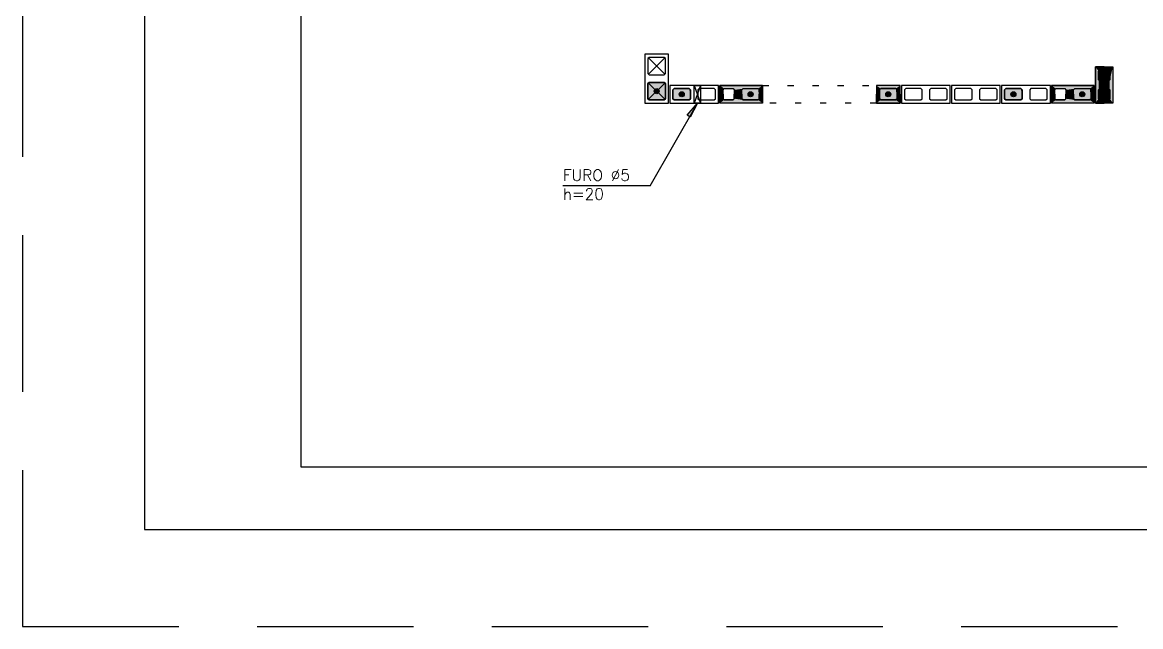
# Model space of a CAD drawing. Extents: x -1 to 122, y -1 to 61.
# Drawn here: x -1.06 to 16.8, y -1.45 to 8.2 of the extents above; entities that cross this region are included whole.
import ezdxf

# ---------------------------------------------------------------- set-up
doc = ezdxf.new("R2010")
doc.units = 0
doc.header["$MEASUREMENT"] = 0
for name, pattern in [('ESTILO_TQS_0001', [0.45, 0.3, -0.15]), ('ESTILO_TQS_0002', [0.4, 0.1, -0.3]), ('HIDDEN', [0.375, 0.25, -0.125])]:
    doc.linetypes.add(name, pattern=pattern)
doc.layers.get('0').update_dxf_attribs({"linetype": 'CONTINUOUS'})
doc.layers.get('Defpoints').update_dxf_attribs({"linetype": 'CONTINUOUS'})
for name, color, linetype in [('ARQ_FOLHA', 7, 'CONTINUOUS'), ('PENA_01', 1, 'CONTINUOUS'), ('PENA_02', 2, 'CONTINUOUS'), ('PENA_03', 3, 'CONTINUOUS'), ('PENA_11', 252, 'CONTINUOUS'), ('PENA_21', 100, 'CONTINUOUS'), ('PENA_23', 50, 'CONTINUOUS'), ('PENA_27', 21, 'CONTINUOUS')]:
    doc.layers.add(name, color=color, linetype=linetype)
doc.styles.get("Standard").update_dxf_attribs({"font": 'ROMANS.SHX'})

# ---------------------------------------------------------------- blocks, each defined once
blk = doc.blocks.new('FOLHA A1+1 - 1102 X 594')
at = {"layer": 'ARQ_FOLHA', "color": 1}
for points in [[(-1189, 0), (0, 0), (0, 594), (-1189, 594)], [(-1164, 10), (-10, 10), (-10, 584), (-1164, 584)]]:
    blk.add_lwpolyline(points, close=True, dxfattribs=at)
at = {"layer": 'Defpoints', "color": 8, "linetype": 'HIDDEN', "ltscale": 100}
blk.add_lwpolyline([(-1208.5, 609.5), (-1208.5, -15.5), (19.5, -15.5), (19.5, 609.5)], close=True, dxfattribs=at)

msp = doc.modelspace()

# ---------------------------------------------------------------- linework, layer by layer
at = {"layer": 'PENA_01', "linetype": 'Continuous'}
for p, q in [((9.202, 7.631), (8.942, 7.371)), ((9.202, 7.371), (8.942, 7.631)), ((9.202, 6.971), (8.942, 7.231)), ((9.202, 7.231), (8.942, 6.971))]:
    msp.add_line(p, q, dxfattribs=at)
at = {"layer": 'PENA_01', "linetype": 'ESTILO_TQS_0001'}
for points in [[(16.152, 7.261), (16.132, 7.281), (16.132, 7.421), (16.152, 7.441), (16.292, 7.441), (16.312, 7.421), (16.312, 7.281), (16.292, 7.261), (16.152, 7.261)], [(16.152, 6.961), (16.132, 6.981), (16.132, 7.121), (16.152, 7.141), (16.292, 7.141), (16.312, 7.121), (16.312, 6.981), (16.292, 6.961), (16.152, 6.961)]]:
    msp.add_lwpolyline(points, dxfattribs=at)
at = {"layer": 'PENA_01', "linetype": 'Continuous'}
for points in [[(9.612, 7.121), (9.592, 7.141), (9.352, 7.141), (9.332, 7.121), (9.332, 6.981), (9.352, 6.961), (9.592, 6.961), (9.612, 6.981), (9.612, 7.121)], [(10.012, 7.121), (9.992, 7.141), (9.752, 7.141), (9.732, 7.121), (9.732, 6.981), (9.752, 6.961), (9.992, 6.961), (10.012, 6.981), (10.012, 7.121)], [(10.152, 7.141), (10.292, 7.141), (10.312, 7.121), (10.312, 6.981), (10.292, 6.961), (10.152, 6.961), (10.132, 6.981), (10.132, 7.121), (10.152, 7.141)], [(10.452, 7.141), (10.692, 7.141), (10.712, 7.121), (10.712, 6.981), (10.692, 6.961), (10.452, 6.961), (10.432, 6.981), (10.432, 7.121), (10.452, 7.141)], [(12.652, 6.961), (12.892, 6.961), (12.912, 6.981), (12.912, 7.121), (12.892, 7.141), (12.652, 7.141), (12.632, 7.121), (12.632, 6.981), (12.652, 6.961)], [(13.312, 7.121), (13.292, 7.141), (13.052, 7.141), (13.032, 7.121), (13.032, 6.981), (13.052, 6.961), (13.292, 6.961), (13.312, 6.981), (13.312, 7.121)], [(13.712, 7.121), (13.692, 7.141), (13.452, 7.141), (13.432, 7.121), (13.432, 6.981), (13.452, 6.961), (13.692, 6.961), (13.712, 6.981), (13.712, 7.121)], [(14.112, 7.121), (14.092, 7.141), (13.852, 7.141), (13.832, 7.121), (13.832, 6.981), (13.852, 6.961), (14.092, 6.961), (14.112, 6.981), (14.112, 7.121)], [(14.512, 7.121), (14.492, 7.141), (14.252, 7.141), (14.232, 7.121), (14.232, 6.981), (14.252, 6.961), (14.492, 6.961), (14.512, 6.981), (14.512, 7.121)], [(14.912, 7.121), (14.892, 7.141), (14.652, 7.141), (14.632, 7.121), (14.632, 6.981), (14.652, 6.961), (14.892, 6.961), (14.912, 6.981), (14.912, 7.121)], [(15.312, 7.121), (15.292, 7.141), (15.052, 7.141), (15.032, 7.121), (15.032, 6.981), (15.052, 6.961), (15.292, 6.961), (15.312, 6.981), (15.312, 7.121)], [(15.452, 7.141), (15.592, 7.141), (15.612, 7.121), (15.612, 6.981), (15.592, 6.961), (15.452, 6.961), (15.432, 6.981), (15.432, 7.121), (15.452, 7.141)], [(15.752, 7.141), (15.992, 7.141), (16.012, 7.121), (16.012, 6.981), (15.992, 6.961), (15.752, 6.961), (15.732, 6.981), (15.732, 7.121), (15.752, 7.141)]]:
    msp.add_lwpolyline(points, dxfattribs=at)
at = {"layer": 'PENA_02', "linetype": 'Continuous'}
for points in [[(8.882, 7.691), (8.882, 6.911), (9.262, 6.911), (9.262, 7.691), (8.882, 7.691)], [(16.082, 6.911), (16.082, 7.491), (16.362, 7.491), (16.362, 6.911), (16.082, 6.911)], [(10.062, 7.191), (9.282, 7.191), (9.282, 6.911), (10.062, 6.911), (10.062, 7.191)], [(10.082, 7.191), (10.762, 7.191), (10.762, 6.911), (10.082, 6.911), (10.082, 7.191)], [(12.582, 6.911), (12.962, 6.911), (12.962, 7.191), (12.582, 7.191), (12.582, 6.911)], [(13.762, 7.191), (12.982, 7.191), (12.982, 6.911), (13.762, 6.911), (13.762, 7.191)], [(14.562, 7.191), (13.782, 7.191), (13.782, 6.911), (14.562, 6.911), (14.562, 7.191)], [(15.362, 7.191), (14.582, 7.191), (14.582, 6.911), (15.362, 6.911), (15.362, 7.191)], [(15.382, 7.191), (16.062, 7.191), (16.062, 6.911), (15.382, 6.911), (15.382, 7.191)]]:
    msp.add_lwpolyline(points, dxfattribs=at)
at = {"layer": 'PENA_02', "linetype": 'ESTILO_TQS_0001'}
for points in [[(8.952, 7.641), (8.932, 7.621), (8.932, 7.381), (8.952, 7.361), (9.192, 7.361), (9.212, 7.381), (9.212, 7.621), (9.192, 7.641), (8.952, 7.641)], [(8.952, 7.241), (8.932, 7.221), (8.932, 6.981), (8.952, 6.961), (9.192, 6.961), (9.212, 6.981), (9.212, 7.221), (9.192, 7.241), (8.952, 7.241)]]:
    msp.add_lwpolyline(points, dxfattribs=at)
at = {"layer": 'PENA_03', "linetype": 'Continuous'}
for p, q in [((9.671, 7.192), (9.771, 6.912)), ((9.771, 7.192), (9.671, 6.912)), ((9.672, 7.192), (9.772, 6.912)), ((9.772, 7.192), (9.672, 6.912)), ((8.968, 5.589), (9.722, 6.911)), ((8.968, 5.589), (7.573, 5.589))]:
    msp.add_line(p, q, dxfattribs=at)
for points in [[(16.292, 7.441), (16.312, 7.421), (16.312, 7.281), (16.292, 7.261), (16.152, 7.261), (16.132, 7.281), (16.132, 7.421), (16.152, 7.441), (16.292, 7.441)], [(9.192, 7.241), (9.212, 7.221), (9.212, 6.981), (9.192, 6.961), (8.952, 6.961), (8.932, 6.981), (8.932, 7.221), (8.952, 7.241), (9.192, 7.241)], [(9.672, 7.192), (9.772, 7.192), (9.772, 6.912), (9.672, 6.912), (9.672, 7.192)], [(9.612, 6.981), (9.592, 6.961), (9.352, 6.961), (9.332, 6.981), (9.332, 7.121), (9.352, 7.141), (9.592, 7.141), (9.612, 7.121), (9.612, 6.981)], [(10.712, 6.981), (10.692, 6.961), (10.452, 6.961), (10.432, 6.981), (10.432, 7.121), (10.452, 7.141), (10.692, 7.141), (10.712, 7.121), (10.712, 6.981)], [(12.912, 6.981), (12.892, 6.961), (12.652, 6.961), (12.632, 6.981), (12.632, 7.121), (12.652, 7.141), (12.892, 7.141), (12.912, 7.121), (12.912, 6.981)], [(14.912, 6.981), (14.892, 6.961), (14.652, 6.961), (14.632, 6.981), (14.632, 7.121), (14.652, 7.141), (14.892, 7.141), (14.912, 7.121), (14.912, 6.981)], [(16.012, 6.981), (15.992, 6.961), (15.752, 6.961), (15.732, 6.981), (15.732, 7.121), (15.752, 7.141), (15.992, 7.141), (16.012, 7.121), (16.012, 6.981)], [(16.292, 7.141), (16.312, 7.121), (16.312, 6.981), (16.292, 6.961), (16.152, 6.961), (16.132, 6.981), (16.132, 7.121), (16.152, 7.141), (16.292, 7.141)], [(9.722, 6.911), (9.607, 6.687), (9.558, 6.72), (9.722, 6.911)]]:
    msp.add_lwpolyline(points, dxfattribs=at)
at = {"layer": 'PENA_03', "linetype": 'ESTILO_TQS_0002'}
msp.add_lwpolyline([(10.762, 7.191), (12.582, 7.191), (12.582, 6.911), (10.762, 6.911), (10.762, 7.191)], dxfattribs=at)
at = {"layer": 'PENA_03', "linetype": 'Continuous'}
for centre in [(16.222, 7.351), (9.072, 7.101), (9.472, 7.051), (10.572, 7.051), (12.772, 7.051), (14.772, 7.051), (15.872, 7.051), (16.222, 7.051)]:
    msp.add_circle(centre, 0.04, dxfattribs=at)
for points in [[(16.262, 7.351), (16.202, 7.386), (16.184, 7.365)], [(16.262, 7.351), (16.184, 7.365), (16.184, 7.337)], [(16.262, 7.351), (16.184, 7.337), (16.202, 7.317)], [(16.262, 7.351), (16.229, 7.391), (16.202, 7.386)], [(16.262, 7.351), (16.202, 7.317), (16.229, 7.312)], [(16.262, 7.351), (16.252, 7.377), (16.229, 7.391)], [(16.262, 7.351), (16.229, 7.312), (16.252, 7.325)], [(16.262, 7.351), (16.252, 7.325), (16.262, 7.351)], [(9.112, 7.101), (9.052, 7.136), (9.034, 7.115)], [(9.112, 7.101), (9.034, 7.115), (9.034, 7.087)], [(9.112, 7.101), (9.034, 7.087), (9.052, 7.067)], [(9.112, 7.101), (9.079, 7.141), (9.052, 7.136)], [(9.112, 7.101), (9.052, 7.067), (9.079, 7.062)], [(9.112, 7.101), (9.102, 7.127), (9.079, 7.141)], [(9.112, 7.101), (9.079, 7.062), (9.102, 7.075)], [(9.112, 7.101), (9.102, 7.075), (9.112, 7.101)], [(9.512, 7.051), (9.452, 7.086), (9.434, 7.065)], [(9.512, 7.051), (9.434, 7.065), (9.434, 7.037)], [(9.512, 7.051), (9.434, 7.037), (9.452, 7.017)], [(9.512, 7.051), (9.479, 7.091), (9.452, 7.086)], [(9.512, 7.051), (9.452, 7.017), (9.479, 7.012)], [(9.512, 7.051), (9.502, 7.077), (9.479, 7.091)], [(9.512, 7.051), (9.479, 7.012), (9.502, 7.025)], [(9.512, 7.051), (9.502, 7.025), (9.512, 7.051)], [(10.612, 7.051), (10.552, 7.086), (10.534, 7.065)], [(10.612, 7.051), (10.534, 7.065), (10.534, 7.037)], [(10.612, 7.051), (10.534, 7.037), (10.552, 7.017)], [(10.612, 7.051), (10.579, 7.091), (10.552, 7.086)], [(10.612, 7.051), (10.552, 7.017), (10.579, 7.012)], [(10.612, 7.051), (10.602, 7.077), (10.579, 7.091)], [(10.612, 7.051), (10.579, 7.012), (10.602, 7.025)], [(10.612, 7.051), (10.602, 7.025), (10.612, 7.051)], [(12.812, 7.051), (12.752, 7.086), (12.734, 7.065)], [(12.812, 7.051), (12.734, 7.065), (12.734, 7.037)], [(12.812, 7.051), (12.734, 7.037), (12.752, 7.017)], [(12.812, 7.051), (12.779, 7.091), (12.752, 7.086)], [(12.812, 7.051), (12.752, 7.017), (12.779, 7.012)], [(12.812, 7.051), (12.802, 7.077), (12.779, 7.091)], [(12.812, 7.051), (12.779, 7.012), (12.802, 7.025)], [(12.812, 7.051), (12.802, 7.025), (12.812, 7.051)], [(14.812, 7.051), (14.752, 7.086), (14.734, 7.065)], [(14.812, 7.051), (14.734, 7.065), (14.734, 7.037)], [(14.812, 7.051), (14.734, 7.037), (14.752, 7.017)], [(14.812, 7.051), (14.779, 7.091), (14.752, 7.086)], [(14.812, 7.051), (14.752, 7.017), (14.779, 7.012)], [(14.812, 7.051), (14.802, 7.077), (14.779, 7.091)], [(14.812, 7.051), (14.779, 7.012), (14.802, 7.025)], [(14.812, 7.051), (14.802, 7.025), (14.812, 7.051)], [(15.912, 7.051), (15.852, 7.086), (15.834, 7.065)], [(15.912, 7.051), (15.834, 7.065), (15.834, 7.037)], [(15.912, 7.051), (15.834, 7.037), (15.852, 7.017)], [(15.912, 7.051), (15.879, 7.091), (15.852, 7.086)], [(15.912, 7.051), (15.852, 7.017), (15.879, 7.012)], [(15.912, 7.051), (15.902, 7.077), (15.879, 7.091)], [(15.912, 7.051), (15.879, 7.012), (15.902, 7.025)], [(15.912, 7.051), (15.902, 7.025), (15.912, 7.051)], [(16.262, 7.051), (16.202, 7.086), (16.184, 7.065)], [(16.262, 7.051), (16.184, 7.065), (16.184, 7.037)], [(16.262, 7.051), (16.184, 7.037), (16.202, 7.017)], [(16.262, 7.051), (16.229, 7.091), (16.202, 7.086)], [(16.262, 7.051), (16.202, 7.017), (16.229, 7.012)], [(16.262, 7.051), (16.252, 7.077), (16.229, 7.091)], [(16.262, 7.051), (16.229, 7.012), (16.252, 7.025)], [(16.262, 7.051), (16.252, 7.025), (16.262, 7.051)], [(9.722, 6.911), (9.607, 6.687), (9.558, 6.72)], [(9.722, 6.911), (9.558, 6.72), (9.722, 6.911)]]:
    msp.add_solid(points, dxfattribs=at)
at = {"layer": 'PENA_11', "linetype": 'Continuous'}
for points in [[(16.292, 7.441), (16.152, 7.261), (16.132, 7.281)], [(16.292, 7.441), (16.132, 7.281), (16.132, 7.421)], [(16.292, 7.441), (16.132, 7.421), (16.152, 7.441)], [(16.292, 7.441), (16.292, 7.261), (16.152, 7.261)], [(16.292, 7.441), (16.152, 7.441), (16.292, 7.441)], [(16.292, 7.441), (16.312, 7.421), (16.312, 7.281)], [(16.292, 7.441), (16.312, 7.281), (16.292, 7.261)], [(9.192, 7.241), (8.952, 6.961), (8.932, 6.981)], [(9.192, 7.241), (8.932, 6.981), (8.932, 7.221)], [(9.192, 7.241), (8.932, 7.221), (8.952, 7.241)], [(9.192, 7.241), (9.192, 6.961), (8.952, 6.961)], [(9.192, 7.241), (8.952, 7.241), (9.192, 7.241)], [(9.192, 7.241), (9.212, 7.221), (9.212, 6.981)], [(9.192, 7.241), (9.212, 6.981), (9.192, 6.961)], [(9.612, 6.981), (9.332, 7.121), (9.352, 7.141)], [(9.612, 6.981), (9.332, 6.981), (9.332, 7.121)], [(9.612, 6.981), (9.352, 6.961), (9.332, 6.981)], [(9.612, 6.981), (9.352, 7.141), (9.592, 7.141)], [(9.612, 6.981), (9.592, 6.961), (9.352, 6.961)], [(9.612, 6.981), (9.592, 7.141), (9.612, 7.121)], [(9.612, 6.981), (9.612, 7.121), (9.612, 6.981)], [(10.712, 6.981), (10.432, 7.121), (10.452, 7.141)], [(10.712, 6.981), (10.432, 6.981), (10.432, 7.121)], [(10.712, 6.981), (10.452, 6.961), (10.432, 6.981)], [(10.712, 6.981), (10.452, 7.141), (10.692, 7.141)], [(10.712, 6.981), (10.692, 6.961), (10.452, 6.961)], [(10.712, 6.981), (10.692, 7.141), (10.712, 7.121)], [(10.712, 6.981), (10.712, 7.121), (10.712, 6.981)], [(12.912, 6.981), (12.632, 7.121), (12.652, 7.141)], [(12.912, 6.981), (12.632, 6.981), (12.632, 7.121)], [(12.912, 6.981), (12.652, 6.961), (12.632, 6.981)], [(12.912, 6.981), (12.652, 7.141), (12.892, 7.141)], [(12.912, 6.981), (12.892, 6.961), (12.652, 6.961)], [(12.912, 6.981), (12.892, 7.141), (12.912, 7.121)], [(12.912, 6.981), (12.912, 7.121), (12.912, 6.981)], [(14.912, 6.981), (14.632, 7.121), (14.652, 7.141)], [(14.912, 6.981), (14.632, 6.981), (14.632, 7.121)], [(14.912, 6.981), (14.652, 6.961), (14.632, 6.981)], [(14.912, 6.981), (14.652, 7.141), (14.892, 7.141)], [(14.912, 6.981), (14.892, 6.961), (14.652, 6.961)], [(14.912, 6.981), (14.892, 7.141), (14.912, 7.121)], [(14.912, 6.981), (14.912, 7.121), (14.912, 6.981)], [(16.012, 6.981), (15.732, 7.121), (15.752, 7.141)], [(16.012, 6.981), (15.732, 6.981), (15.732, 7.121)], [(16.012, 6.981), (15.752, 6.961), (15.732, 6.981)], [(16.012, 6.981), (15.752, 7.141), (15.992, 7.141)], [(16.012, 6.981), (15.992, 6.961), (15.752, 6.961)], [(16.012, 6.981), (15.992, 7.141), (16.012, 7.121)], [(16.012, 6.981), (16.012, 7.121), (16.012, 6.981)], [(16.292, 7.141), (16.152, 6.961), (16.132, 6.981)], [(16.292, 7.141), (16.132, 6.981), (16.132, 7.121)], [(16.292, 7.141), (16.132, 7.121), (16.152, 7.141)], [(16.292, 7.141), (16.292, 6.961), (16.152, 6.961)], [(16.292, 7.141), (16.152, 7.141), (16.292, 7.141)], [(16.292, 7.141), (16.312, 7.121), (16.312, 6.981)], [(16.292, 7.141), (16.312, 6.981), (16.292, 6.961)]]:
    msp.add_solid(points, dxfattribs=at)
at = {"layer": 'PENA_21', "linetype": 'Continuous'}
for points in [[(10.082, 7.051), (10.132, 7.051), (10.132, 7.121), (10.152, 7.141), (10.292, 7.141), (10.312, 7.121), (10.312, 7.051), (10.432, 7.051), (10.432, 7.121), (10.452, 7.141), (10.692, 7.141), (10.712, 7.121), (10.712, 7.051), (10.762, 7.051), (10.762, 7.191), (10.082, 7.191), (10.082, 7.051)], [(15.382, 7.051), (15.432, 7.051), (15.432, 7.121), (15.452, 7.141), (15.592, 7.141), (15.612, 7.121), (15.612, 7.051), (15.732, 7.051), (15.732, 7.121), (15.752, 7.141), (15.992, 7.141), (16.012, 7.121), (16.012, 7.051), (16.062, 7.051), (16.062, 7.191), (15.382, 7.191), (15.382, 7.051)], [(10.082, 7.051), (10.132, 7.051), (10.132, 6.981), (10.152, 6.961), (10.292, 6.961), (10.312, 6.981), (10.312, 7.051), (10.432, 7.051), (10.432, 6.981), (10.452, 6.961), (10.692, 6.961), (10.712, 6.981), (10.712, 7.051), (10.762, 7.051), (10.762, 6.911), (10.082, 6.911), (10.082, 7.051)], [(15.382, 7.051), (15.432, 7.051), (15.432, 6.981), (15.452, 6.961), (15.592, 6.961), (15.612, 6.981), (15.612, 7.051), (15.732, 7.051), (15.732, 6.981), (15.752, 6.961), (15.992, 6.961), (16.012, 6.981), (16.012, 7.051), (16.062, 7.051), (16.062, 6.911), (15.382, 6.911), (15.382, 7.051)]]:
    msp.add_lwpolyline(points, dxfattribs=at)
for points in [[(10.762, 7.191), (10.082, 7.191), (10.152, 7.141)], [(10.082, 7.191), (10.082, 7.051), (10.132, 7.051)], [(10.082, 7.191), (10.132, 7.051), (10.132, 7.121)], [(10.082, 7.191), (10.132, 7.121), (10.152, 7.141)], [(10.762, 7.191), (10.152, 7.141), (10.292, 7.141)], [(10.762, 7.191), (10.292, 7.141), (10.312, 7.121)], [(10.762, 7.191), (10.312, 7.121), (10.452, 7.141)], [(10.762, 7.191), (10.452, 7.141), (10.692, 7.141)], [(10.762, 7.191), (10.692, 7.141), (10.712, 7.121)], [(10.762, 7.191), (10.712, 7.121), (10.762, 7.051)], [(16.062, 7.191), (15.382, 7.191), (15.452, 7.141)], [(15.382, 7.191), (15.382, 7.051), (15.432, 7.051)], [(15.382, 7.191), (15.432, 7.051), (15.432, 7.121)], [(15.382, 7.191), (15.432, 7.121), (15.452, 7.141)], [(16.062, 7.191), (15.452, 7.141), (15.592, 7.141)], [(16.062, 7.191), (15.592, 7.141), (15.612, 7.121)], [(16.062, 7.191), (15.612, 7.121), (15.752, 7.141)], [(16.062, 7.191), (15.752, 7.141), (15.992, 7.141)], [(16.062, 7.191), (15.992, 7.141), (16.012, 7.121)], [(16.062, 7.191), (16.012, 7.121), (16.062, 7.051)], [(10.082, 6.911), (10.082, 7.051), (10.132, 7.051)], [(10.082, 6.911), (10.132, 7.051), (10.132, 6.981)], [(10.082, 6.911), (10.132, 6.981), (10.152, 6.961)], [(10.762, 6.911), (10.292, 6.961), (10.312, 6.981)], [(10.312, 7.121), (10.432, 7.121), (10.452, 7.141)], [(10.312, 7.121), (10.312, 7.051), (10.432, 7.051)], [(10.312, 7.121), (10.432, 7.051), (10.432, 7.121)], [(10.312, 6.981), (10.312, 7.051), (10.432, 7.051)], [(10.312, 6.981), (10.432, 7.051), (10.432, 6.981)], [(10.762, 6.911), (10.312, 6.981), (10.452, 6.961)], [(10.312, 6.981), (10.432, 6.981), (10.452, 6.961)], [(10.762, 6.911), (10.692, 6.961), (10.712, 6.981)], [(10.762, 7.051), (10.712, 7.121), (10.712, 7.051)], [(10.762, 6.911), (10.712, 6.981), (10.762, 7.051)], [(10.762, 7.051), (10.712, 6.981), (10.712, 7.051)], [(15.382, 6.911), (15.382, 7.051), (15.432, 7.051)], [(15.382, 6.911), (15.432, 7.051), (15.432, 6.981)], [(15.382, 6.911), (15.432, 6.981), (15.452, 6.961)], [(16.062, 6.911), (15.592, 6.961), (15.612, 6.981)], [(15.612, 7.121), (15.732, 7.121), (15.752, 7.141)], [(15.612, 7.121), (15.612, 7.051), (15.732, 7.051)], [(15.612, 7.121), (15.732, 7.051), (15.732, 7.121)], [(15.612, 6.981), (15.612, 7.051), (15.732, 7.051)], [(15.612, 6.981), (15.732, 7.051), (15.732, 6.981)], [(16.062, 6.911), (15.612, 6.981), (15.752, 6.961)], [(15.612, 6.981), (15.732, 6.981), (15.752, 6.961)], [(16.062, 6.911), (15.992, 6.961), (16.012, 6.981)], [(16.062, 7.051), (16.012, 7.121), (16.012, 7.051)], [(16.062, 6.911), (16.012, 6.981), (16.062, 7.051)], [(16.062, 7.051), (16.012, 6.981), (16.012, 7.051)], [(10.762, 6.911), (10.082, 6.911), (10.152, 6.961)], [(10.762, 6.911), (10.152, 6.961), (10.292, 6.961)], [(10.762, 6.911), (10.452, 6.961), (10.692, 6.961)], [(16.062, 6.911), (15.382, 6.911), (15.452, 6.961)], [(16.062, 6.911), (15.452, 6.961), (15.592, 6.961)], [(16.062, 6.911), (15.752, 6.961), (15.992, 6.961)]]:
    msp.add_solid(points, dxfattribs=at)
at = {"layer": 'PENA_23', "linetype": 'Continuous'}
for points in [[(12.912, 7.051), (12.962, 7.051), (12.962, 7.191), (12.582, 7.191), (12.582, 7.051), (12.632, 7.051), (12.632, 7.121), (12.652, 7.141), (12.892, 7.141), (12.912, 7.121), (12.912, 7.051)], [(12.912, 7.051), (12.962, 7.051), (12.962, 6.911), (12.582, 6.911), (12.582, 7.051), (12.632, 7.051), (12.632, 6.981), (12.652, 6.961), (12.892, 6.961), (12.912, 6.981), (12.912, 7.051)]]:
    msp.add_lwpolyline(points, dxfattribs=at)
for points in [[(12.962, 7.191), (12.582, 7.191), (12.652, 7.141)], [(12.582, 7.191), (12.582, 7.051), (12.632, 7.051)], [(12.582, 7.191), (12.632, 7.051), (12.632, 7.121)], [(12.582, 7.191), (12.632, 7.121), (12.652, 7.141)], [(12.962, 7.191), (12.652, 7.141), (12.892, 7.141)], [(12.962, 7.191), (12.892, 7.141), (12.912, 7.121)], [(12.962, 7.191), (12.912, 7.121), (12.962, 7.051)], [(12.582, 6.911), (12.582, 7.051), (12.632, 7.051)], [(12.582, 6.911), (12.632, 7.051), (12.632, 6.981)], [(12.582, 6.911), (12.632, 6.981), (12.652, 6.961)], [(12.962, 6.911), (12.892, 6.961), (12.912, 6.981)], [(12.962, 7.051), (12.912, 7.121), (12.912, 7.051)], [(12.962, 6.911), (12.912, 6.981), (12.962, 7.051)], [(12.962, 7.051), (12.912, 6.981), (12.912, 7.051)], [(12.962, 6.911), (12.582, 6.911), (12.652, 6.961)], [(12.962, 6.911), (12.652, 6.961), (12.892, 6.961)]]:
    msp.add_solid(points, dxfattribs=at)
at = {"layer": 'PENA_27', "linetype": 'Continuous'}
for points in [[(16.082, 7.491), (16.082, 6.911), (16.222, 6.911), (16.222, 6.961), (16.152, 6.961), (16.132, 6.981), (16.132, 7.121), (16.152, 7.141), (16.222, 7.141), (16.222, 7.261), (16.152, 7.261), (16.132, 7.281), (16.132, 7.421), (16.152, 7.441), (16.222, 7.441), (16.222, 7.491), (16.082, 7.491)], [(16.362, 7.491), (16.362, 6.911), (16.222, 6.911), (16.222, 6.961), (16.292, 6.961), (16.312, 6.981), (16.312, 7.121), (16.292, 7.141), (16.222, 7.141), (16.222, 7.261), (16.292, 7.261), (16.312, 7.281), (16.312, 7.421), (16.292, 7.441), (16.222, 7.441), (16.222, 7.491), (16.362, 7.491)]]:
    msp.add_lwpolyline(points, dxfattribs=at)
for points in [[(16.222, 7.491), (16.082, 7.491), (16.152, 7.441)], [(16.152, 7.441), (16.082, 7.491), (16.132, 7.421)], [(16.082, 7.491), (16.132, 7.121), (16.132, 7.421)], [(16.082, 7.491), (16.132, 6.981), (16.132, 7.121)], [(16.082, 6.911), (16.132, 6.981), (16.082, 7.491)], [(16.132, 7.421), (16.132, 7.121), (16.132, 7.281)], [(16.222, 7.441), (16.222, 7.491), (16.152, 7.441)], [(16.292, 7.441), (16.222, 7.441), (16.362, 7.491)], [(16.222, 7.441), (16.222, 7.491), (16.362, 7.491)], [(16.312, 7.421), (16.292, 7.441), (16.362, 7.491)], [(16.312, 7.281), (16.362, 7.491), (16.312, 7.121)], [(16.312, 7.121), (16.362, 7.491), (16.312, 6.981)], [(16.362, 7.491), (16.362, 6.911), (16.312, 6.981)], [(16.312, 7.281), (16.312, 7.421), (16.362, 7.491)], [(16.132, 7.121), (16.152, 7.141), (16.132, 7.281)], [(16.132, 7.281), (16.152, 7.141), (16.152, 7.261)], [(16.152, 7.141), (16.222, 7.141), (16.152, 7.261)], [(16.152, 7.261), (16.222, 7.141), (16.222, 7.261)], [(16.222, 7.141), (16.292, 7.261), (16.292, 7.141)], [(16.222, 7.141), (16.222, 7.261), (16.292, 7.261)], [(16.292, 7.261), (16.312, 7.281), (16.292, 7.141)], [(16.292, 7.141), (16.312, 7.281), (16.312, 7.121)], [(16.082, 6.911), (16.152, 6.961), (16.132, 6.981)], [(16.312, 6.981), (16.362, 6.911), (16.292, 6.961)], [(16.222, 6.911), (16.152, 6.961), (16.082, 6.911)], [(16.222, 6.911), (16.222, 6.961), (16.152, 6.961)], [(16.362, 6.911), (16.222, 6.911), (16.292, 6.961)], [(16.292, 6.961), (16.222, 6.911), (16.222, 6.961)]]:
    msp.add_solid(points, dxfattribs=at)

# ---------------------------------------------------------------- block references
at = {"xscale": 0.09999999999999938, "yscale": 0.09999999999999938, "zscale": 0.09999999999999938}
msp.add_blockref('FOLHA A1+1 - 1102 X 594', (119.786, 0.103), dxfattribs=at)

# ---------------------------------------------------------------- texts
at = {"layer": 'PENA_03', "linetype": 'Continuous'}
for s, p in [('FURO %%c5', (7.573, 5.67)), ('h=20', (7.573, 5.368))]:
    msp.add_text(s, height=0.18, dxfattribs=at).set_placement(p)

doc.saveas('drawing.dxf')
